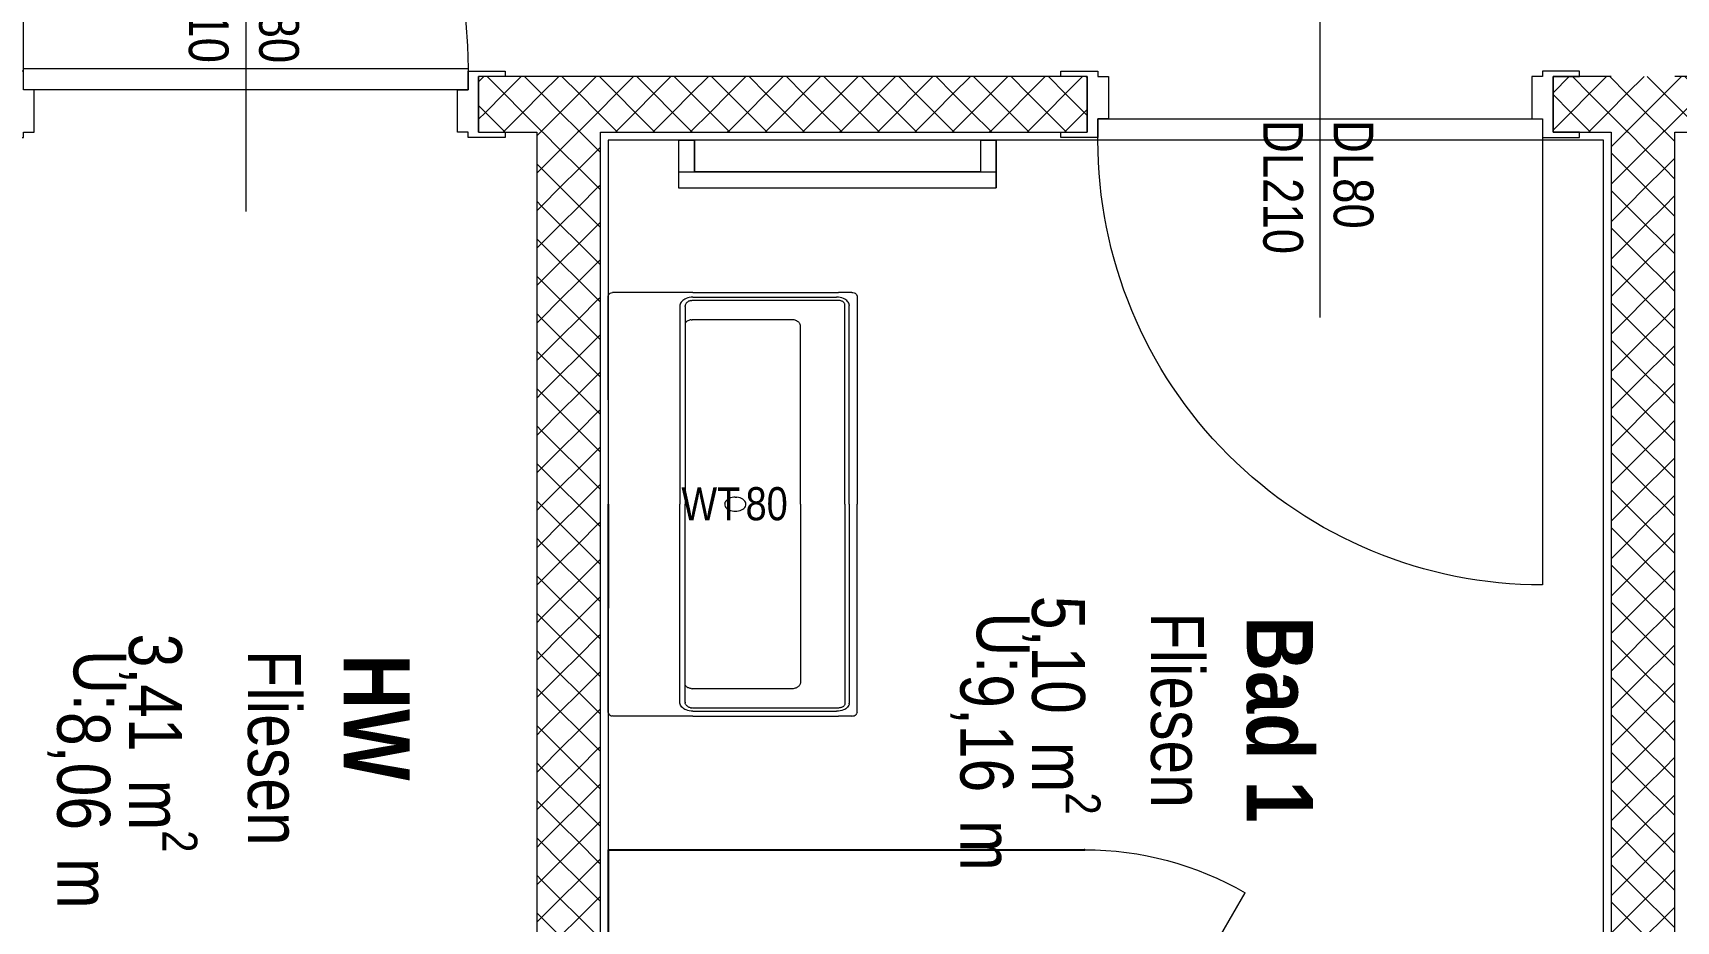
# Model space of a CAD drawing. Header units: metres. Extents: x -16782 to 57285, y -22997 to 18599.
# Drawn here: x 16186 to 19291, y 5473 to 7151 of the extents above; entities that cross this region are included whole.
import ezdxf
from ezdxf.enums import TextEntityAlignment as Align

# ---------------------------------------------------------------- set-up
doc = ezdxf.new("R2010")
doc.units = ezdxf.units.M
doc.header["$MEASUREMENT"] = 0
doc.linetypes.add('Strichlinie eng', pattern=[0.1, 0.075, -0.025])
doc.linetypes.add('Strichlinie mittel', pattern=[0.15, 0.1, -0.05])
for name, color, linetype in [('130 Wand Innen', 7, 'Continuous'), ('540 Sanitaer Fliesenlinie', 7, 'Continuous'), ('540 Sanitaer Text', 7, 'Continuous'), ('540 Sanitaereinrichtung', 7, 'Continuous'), ('810 Raumstempel', 7, 'Continuous'), ('Neubau_130 Wand Innen', 7, 'Continuous'), ('Neubau_130 Wand Innen nichttragend', 7, 'Continuous')]:
    doc.layers.add(name, color=color, linetype=linetype)
doc.styles.add('ERSTELLTER_STIL_1', font='ARIALN.TTF')
doc.styles.add('ERSTELLTER_STIL_3', font='ARIALNB.TTF')
pattern_1 = [(224.99996, (0, 0), (-0.03535531, 0.03535536), [0.05, 0]), (314.99996, (0, 0), (0.03535536, 0.03535531), [0.05, 0])]
pattern_2 = [(314.99996, (0, 0), (0.03535536, 0.03535531), [0.05, 0]), (44.99996, (0, 0), (-0.03535531, 0.03535536), [0.05, 0])]

# ---------------------------------------------------------------- blocks, each defined once
blk = doc.blocks.new('Heizkörper 3 27_4')
at = {"layer": '540 Sanitaereinrichtung', "color": 7, "linetype": 'Continuous', "lineweight": 13}
for p, q in [((0, 0.09), (0, 0)), ((0, 0.09), (0.03, 0.09)), ((0.03, 0.09), (0.03, 0.03)), ((0.57, 0.09), (0.57, 0.03)), ((0.57, 0.09), (0.6, 0.09)), ((0.6, 0.09), (0.6, 0)), ((0, 0.03), (0.6, 0.03)), ((0, 0), (0.6, 0))]:
    blk.add_line(p, q, dxfattribs=at)
at = {"layer": '540 Sanitaereinrichtung', "color": 7, "linetype": 'Continuous', "lineweight": 13, "flags": 128}
blk.add_lwpolyline([(0, 0.09), (0, 0), (0.6, 0), (0.6, 0.09), (0.57, 0.09), (0.57, 0.03), (0.03, 0.03), (0.03, 0.09)], close=True, dxfattribs=at)
blk = doc.blocks.new('Bad 1_022_46_1', base_point=(14.1271, 17.5625))
at = {"layer": '810 Raumstempel', "color": 7, "lineweight": 13, "char_height": 0.1, "attachment_point": 1, "rotation": 270, "style": 'ERSTELLTER_STIL_1'}
for s, insert in [('\\A1;{\\pql;\\pt0,0.05;\\fArial Narrow|b0|i0|c0|p0;\\W1.000000;5,10\\fArial Narrow|b0|i0|c0|p0;\\W1.000000;\\A1{\\H.66x;\\S^  ;}\\fArial Narrow|b0|i0|c0|p0;\\W1.000000; m\\fArial Narrow|b0|i0|c0|p0;\\W1.000000;\\A1{\\H.66x;\\S2^  ;}}', (14.2096, 17.8607)), ('\\A1;{\\pql;\\pt0,0.05;\\fArial Narrow|b0|i0|c0|p0;\\W1.000000;9,16\\fArial Narrow|b0|i0|c0|p0;\\W1.000000;\\A1{\\H.66x;\\S^  ;}\\fArial Narrow|b0|i0|c0|p0;\\W1.000000; m\\fArial Narrow|b0|i0|c0|p0;\\W1.000000;\\A1{\\H.66x;\\S^  ;}}', (14.0449, 17.7127))]:
    blk.add_mtext(s, dxfattribs=dict(at, insert=insert))
at = {"layer": '810 Raumstempel', "color": 7, "lineweight": 13}
for tag, height, style, p in [('perimeterCode', 0.1, 'ERSTELLTER_STIL_1', (14.0758, 17.8294)), ('DUMMY_892', 0.1, 'ERSTELLTER_STIL_1', (14.2405, 17.8607)), ('stFloorCovering', 0.1, 'ERSTELLTER_STIL_1', (14.4052, 17.8294)), ('DUMMY_891', 0.1, 'ERSTELLTER_STIL_1', (14.4052, 17.8607)), ('ROOM_NAME', 0.125, 'ERSTELLTER_STIL_3', (14.6111, 17.822)), ('DUMMY_890', 0.125, 'ERSTELLTER_STIL_3', (14.6111, 17.4666))]:
    blk.add_attdef(tag, text='', height=height, rotation=270, dxfattribs=dict(at, style=style)).set_placement(p, align=Align.TOP_LEFT)
blk = doc.blocks.new('HW_022_52_1', base_point=(12.7122, 17.4447))
at = {"layer": '810 Raumstempel', "color": 7, "lineweight": 13, "char_height": 0.1, "attachment_point": 1, "rotation": 270, "style": 'ERSTELLTER_STIL_1'}
for s, insert in [('\\A1;{\\pql;\\pt0,0.05;\\fArial Narrow|b0|i0|c0|p0;\\W1.000000;3,41\\fArial Narrow|b0|i0|c0|p0;\\W1.000000;\\A1{\\H.66x;\\S^  ;}\\fArial Narrow|b0|i0|c0|p0;\\W1.000000; m\\fArial Narrow|b0|i0|c0|p0;\\W1.000000;\\A1{\\H.66x;\\S2^  ;}}', (12.5033, 17.7893)), ('\\A1;{\\pql;\\pt0,0.05;\\fArial Narrow|b0|i0|c0|p0;\\W1.000000;8,06\\fArial Narrow|b0|i0|c0|p0;\\W1.000000;\\A1{\\H.66x;\\S^  ;}\\fArial Narrow|b0|i0|c0|p0;\\W1.000000; m\\fArial Narrow|b0|i0|c0|p0;\\W1.000000;\\A1{\\H.66x;\\S^  ;}}', (12.3386, 17.6413))]:
    blk.add_mtext(s, dxfattribs=dict(at, insert=insert))
at = {"layer": '810 Raumstempel', "color": 7, "lineweight": 13}
for tag, height, style, p in [('DUMMY_892', 0.1, 'ERSTELLTER_STIL_1', (12.5342, 17.7893)), ('DUMMY_891', 0.1, 'ERSTELLTER_STIL_1', (12.6989, 17.7893)), ('perimeterCode', 0.1, 'ERSTELLTER_STIL_1', (12.3695, 17.758)), ('stFloorCovering', 0.1, 'ERSTELLTER_STIL_1', (12.6989, 17.758)), ('ROOM_NAME', 0.125, 'ERSTELLTER_STIL_3', (12.9048, 17.7501)), ('DUMMY_890', 0.125, 'ERSTELLTER_STIL_3', (12.9048, 17.5482))]:
    blk.add_attdef(tag, text='', height=height, rotation=270, dxfattribs=dict(at, style=style)).set_placement(p, align=Align.TOP_LEFT)
blk = doc.blocks.new('Wand_116_1', base_point=(13.2648, 18.8411))
at = {"layer": 'Neubau_130 Wand Innen nichttragend', "linetype": 'Continuous', "lineweight": 13, "true_color": 0xa7a7a7}
h = blk.add_hatch(dxfattribs=at)
h.set_pattern_fill('GIPSKARTONWAND_0001', color=253, style=0, pattern_type=2)
h.set_pattern_definition([(315, (0, 0), (0.03535534, 0.03535534), [0.05, 0]), (45, (0, 0), (-0.03535534, 0.03535534), [0.05, 0])])
h.paths.add_polyline_path([(13.1448, 18.7361), (13.1448, 15.916), (13.2648, 15.851), (13.2648, 18.7361)])
at = {"layer": 'Neubau_130 Wand Innen nichttragend', "color": 7, "linetype": 'Continuous', "lineweight": 13, "flags": 128}
for points in [[(13.1448, 18.7361), (13.1448, 15.916)], [(13.2648, 16.0663), (13.2648, 18.7361)], [(13.2648, 15.851), (13.2648, 15.9863)]]:
    blk.add_lwpolyline(points, dxfattribs=at)
blk = doc.blocks.new('Etikett_7_1', base_point=(13.5148, 18.0336))
at = {"layer": '540 Sanitaer Text', "color": 7, "lineweight": 13, "insert": (13.5392, 18.0658), "char_height": 0.0625, "attachment_point": 1, "style": 'ERSTELLTER_STIL_1'}
blk.add_mtext('\\A1;{\\pql;\\pt0,1;\\fArial Narrow|b0|i0|c0|p0;\\W1.000000;80\\fArial Narrow|b0|i0|c0|p0;\\W1.000000;\\A1{\\H.66x;\\S^  ;}\\fArial Narrow|b0|i0|c0|p0;\\W1.000000;\\fArial Narrow|b0|i0|c0|p0;\\W1.000000;\\A1{\\H.66x;\\S^  ;}\\fArial Narrow|b0|i0|c0|p0;\\W1.000000;\\fArial Narrow|b0|i0|c0|p0;\\W1.000000;\\fArial Narrow|b0|i0|c0|p0;\\W1.000000;\\fArial Narrow|b0|i0|c0|p0;\\W1.000000;\\fArial Narrow|b0|i0|c0|p0;\\W1.000000;\\fArial Narrow|b0|i0|c0|p0;\\W1.000000;\\fArial Narrow|b0|i0|c0|p0;\\W1.000000;\\A1{\\H.66x;\\S^  ;}\\fArial Narrow|b0|i0|c0|p0;\\W1.000000;\\fArial Narrow|b0|i0|c0|p0;\\W1.000000;\\A1{\\H.66x;\\S^  ;}\\fArial Narrow|b0|i0|c0|p0;\\W1.000000;\\fArial Narrow|b0|i0|c0|p0;\\W1.000000;\\fArial Narrow|b0|i0|c0|p0;\\W1.000000;\\fArial Narrow|b0|i0|c0|p0;\\W1.000000;\\fArial Narrow|b0|i0|c0|p0;\\W1.000000;\\fArial Narrow|b0|i0|c0|p0;\\W1.000000;\\fArial Narrow|b0|i0|c0|p0;\\W1.000000;\\A1{\\H.66x;\\S^  ;}\\fArial Narrow|b0|i0|c0|p0;\\W1.000000;\\fArial Narrow|b0|i0|c0|p0;\\W1.000000;\\A1{\\H.66x;\\S^  ;}\\fArial Narrow|b0|i0|c0|p0;\\W1.000000;\\fArial Narrow|b0|i0|c0|p0;\\W1.000000;\\fArial Narrow|b0|i0|c0|p0;\\W1.000000;\\fArial Narrow|b0|i0|c0|p0;\\W1.000000;\\fArial Narrow|b0|i0|c0|p0;\\W1.000000;\\fArial Narrow|b0|i0|c0|p0;\\W1.000000;\\fArial Narrow|b0|i0|c0|p0;\\W1.000000;\\A1{\\H.66x;\\S^  ;}\\fArial Narrow|b0|i0|c0|p0;\\W1.000000;\\fArial Narrow|b0|i0|c0|p0;\\W1.000000;\\A1{\\H.66x;\\S^  ;}\\fArial Narrow|b0|i0|c0|p0;\\W1.000000;\\fArial Narrow|b0|i0|c0|p0;\\W1.000000;\\fArial Narrow|b0|i0|c0|p0;\\W1.000000;\\fArial Narrow|b0|i0|c0|p0;\\W1.000000;\\fArial Narrow|b0|i0|c0|p0;\\W1.000000;\\fArial Narrow|b0|i0|c0|p0;\\W1.000000;\\fArial Narrow|b0|i0|c0|p0;\\W1.000000;\\A1{\\H.66x;\\S^  ;}\\fArial Narrow|b0|i0|c0|p0;\\W1.000000;\\fArial Narrow|b0|i0|c0|p0;\\W1.000000;\\A1{\\H.66x;\\S^  ;}\\fArial Narrow|b0|i0|c0|p0;\\W1.000000;\\fArial Narrow|b0|i0|c0|p0;\\W1.000000;\\fArial Narrow|b0|i0|c0|p0;\\W1.000000;\\fArial Narrow|b0|i0|c0|p0;\\W1.000000;\\fArial Narrow|b0|i0|c0|p0;\\W1.000000;\\fArial Narrow|b0|i0|c0|p0;\\W1.000000;\\fArial Narrow|b0|i0|c0|p0;\\W1.000000;\\A1{\\H.66x;\\S^  ;}\\fArial Narrow|b0|i0|c0|p0;\\W1.000000;}', dxfattribs=at)
at = {"layer": '540 Sanitaer Text', "color": 7, "lineweight": 13, "style": 'ERSTELLTER_STIL_1'}
blk.add_attdef('sDescriptionDimension', text='', height=0.0625, dxfattribs=at).set_placement((13.4179, 18.0655), align=Align.TOP_LEFT)
blk = doc.blocks.new('Zargentür 1-Fl 27_39')
at = {"layer": 'Neubau_130 Wand Innen', "color": 7, "linetype": 'Continuous', "lineweight": 13}
for p, q in [((0.42, 0.015), (0.42, 0.855)), ((-0.42, 0.01), (-0.49, 0.01)), ((-0.49, 0.01), (-0.49, 0)), ((-0.49, 0), (-0.44, 0)), ((-0.44, 0), (-0.44, -0.105)), ((-0.44, -0.105), (-0.44, 0)), ((-0.44, -0.105), (-0.44, 0)), ((-0.42, 0.015), (-0.42, -0.025)), ((0.42, 0.015), (-0.42, 0.015)), ((-0.42, -0.025), (-0.42, 0.01)), ((0.42, -0.025), (0.42, 0.015)), ((0.42, -0.025), (0.42, 0.01)), ((0.42, 0.01), (0.49, 0.01)), ((0.49, 0), (0.44, 0)), ((0.44, 0), (0.44, -0.105)), ((0.44, -0.105), (0.44, 0)), ((0.44, -0.105), (0.44, 0)), ((0.49, 0.01), (0.49, 0)), ((-0.4, -0.025), (-0.42, -0.025)), ((-0.42, -0.025), (0.42, -0.025)), ((-0.4, -0.105), (-0.4, -0.025)), ((0.4, -0.105), (0.4, -0.025)), ((0.4, -0.025), (0.42, -0.025)), ((-0.44, -0.105), (-0.49, -0.105)), ((-0.49, -0.105), (-0.49, -0.115)), ((-0.49, -0.115), (-0.42, -0.115)), ((-0.42, -0.115), (-0.42, -0.105)), ((-0.42, -0.105), (-0.4, -0.105)), ((0.42, -0.105), (0.4, -0.105)), ((0.42, -0.115), (0.42, -0.105)), ((0.49, -0.115), (0.42, -0.115)), ((0.44, -0.105), (0.49, -0.105)), ((0.49, -0.105), (0.49, -0.115))]:
    blk.add_line(p, q, dxfattribs=at)
blk.add_arc((0.42, 0.015), 0.84, 90, 180, dxfattribs=at)
blk = doc.blocks.new('T Marker 21_18')
at = {"layer": 'Neubau_130 Wand Innen', "color": 7, "linetype": 'Continuous', "lineweight": 13}
blk.add_line((0, 0.35), (0, -0.255), dxfattribs=at)
at = {"layer": 'Neubau_130 Wand Innen', "color": 7, "lineweight": 13, "style": 'ERSTELLTER_STIL_1'}
for tag, p in [('gs_width_select_pref_50_0', (-0.0029, 0.023)), ('gs_width_select_pref_50_1', (0.13, 0.023))]:
    blk.add_attdef(tag, text='', height=0.075, rotation=90, dxfattribs=at).set_placement(p, align=Align.BOTTOM_LEFT)
blk = doc.blocks.new('Zargentür 1-Fl 27_40')
at = {"layer": 'Neubau_130 Wand Innen', "color": 7, "linetype": 'Continuous', "lineweight": 13}
for p, q in [((0.42, 0.015), (0.42, 0.855)), ((-0.42, 0.01), (-0.49, 0.01)), ((-0.49, 0.01), (-0.49, 0)), ((-0.49, 0), (-0.44, 0)), ((-0.44, 0), (-0.44, -0.105)), ((-0.44, -0.105), (-0.44, 0)), ((-0.44, -0.105), (-0.44, 0)), ((-0.42, 0.015), (-0.42, -0.025)), ((0.42, 0.015), (-0.42, 0.015)), ((-0.42, -0.025), (-0.42, 0.01)), ((0.42, -0.025), (0.42, 0.015)), ((0.42, -0.025), (0.42, 0.01)), ((0.42, 0.01), (0.49, 0.01)), ((0.49, 0), (0.44, 0)), ((0.44, 0), (0.44, -0.105)), ((0.44, -0.105), (0.44, 0)), ((0.44, -0.105), (0.44, 0)), ((0.49, 0.01), (0.49, 0)), ((-0.4, -0.025), (-0.42, -0.025)), ((-0.42, -0.025), (0.42, -0.025)), ((-0.4, -0.105), (-0.4, -0.025)), ((0.4, -0.105), (0.4, -0.025)), ((0.4, -0.025), (0.42, -0.025)), ((-0.44, -0.105), (-0.49, -0.105)), ((-0.49, -0.105), (-0.49, -0.115)), ((-0.49, -0.115), (-0.42, -0.115)), ((-0.42, -0.115), (-0.42, -0.105)), ((-0.42, -0.105), (-0.4, -0.105)), ((0.42, -0.105), (0.4, -0.105)), ((0.42, -0.115), (0.42, -0.105)), ((0.49, -0.115), (0.42, -0.115)), ((0.44, -0.105), (0.49, -0.105)), ((0.49, -0.105), (0.49, -0.115))]:
    blk.add_line(p, q, dxfattribs=at)
blk.add_arc((0.42, 0.015), 0.84, 90, 180, dxfattribs=at)
blk = doc.blocks.new('T Marker 21_12')
at = {"layer": 'Neubau_130 Wand Innen', "color": 7, "linetype": 'Continuous', "lineweight": 13}
blk.add_line((0, -0.455), (0, 0.15), dxfattribs=at)
at = {"layer": 'Neubau_130 Wand Innen', "color": 7, "lineweight": 13, "style": 'ERSTELLTER_STIL_1'}
for tag, p in [('gs_width_select_pref_50_0', (-0.0029, -0.2896)), ('gs_width_select_pref_50_1', (0.13, -0.3378))]:
    blk.add_attdef(tag, text='', height=0.075, rotation=90, dxfattribs=at).set_placement(p, align=Align.BOTTOM_LEFT)
blk = doc.blocks.new('Wand_239_1', base_point=(17.525, 18.8411))
at = {"layer": '130 Wand Innen', "linetype": 'Continuous', "lineweight": 13, "true_color": 0xa7a7a7}
h = blk.add_hatch(dxfattribs=at)
h.set_pattern_fill('GIPSKARTONWAND_0001', color=253, style=0, pattern_type=2)
h.set_pattern_definition(pattern_1)
h.paths.add_polyline_path([(13.0348, 18.7361), (14.1848, 18.7361), (14.1848, 18.8411), (13.0348, 18.8411)])
h = blk.add_hatch(dxfattribs=at)
h.set_pattern_fill('GIPSKARTONWAND_0001', color=253, style=0, pattern_type=2)
h.set_pattern_definition(pattern_1)
h.paths.add_polyline_path([(15.0648, 18.8411), (15.0648, 18.7361), (15.605, 18.7361), (15.605, 18.8411)])
at = {"layer": '130 Wand Innen', "color": 7, "linetype": 'Continuous', "lineweight": 13}
for p, q in [((13.0348, 18.7361), (13.0348, 18.8411)), ((14.1848, 18.8411), (14.1848, 18.7361)), ((15.0648, 18.8411), (15.0648, 18.7361))]:
    blk.add_line(p, q, dxfattribs=at)
at = {"layer": '130 Wand Innen', "color": 7, "linetype": 'Continuous', "lineweight": 13, "flags": 128}
for points in [[(14.1848, 18.8411), (13.0348, 18.8411)], [(15.1748, 18.8411), (15.0648, 18.8411)], [(15.605, 18.8411), (15.2948, 18.8411)], [(13.0348, 18.7361), (13.1448, 18.7361)], [(13.2648, 18.7361), (14.1848, 18.7361)], [(15.0648, 18.7361), (15.1748, 18.7361)], [(15.2948, 18.7361), (15.605, 18.7361)]]:
    blk.add_lwpolyline(points, dxfattribs=at)
at = {"layer": 'Neubau_130 Wand Innen', "color": 7, "linetype": 'Continuous', "lineweight": 13, "xscale": -0.9999999999999998}
for name, p, rotation in [('Zargentür 1-Fl 27_40', (12.5948, 18.8411), 359.9999600865168), ('Zargentür 1-Fl 27_39', (14.6248, 18.7361), 179.9999600865168)]:
    blk.add_blockref(name, p, dxfattribs=dict(at, rotation=rotation))
at = {"layer": 'Neubau_130 Wand Innen', "color": 7, "lineweight": 13}
ref = blk.add_blockref('T Marker 21_12', (12.5948, 18.7361), dxfattribs=dict(at, rotation=179.9999600865168))
ref.add_attrib('gs_width_select_pref_50', 'DL80', dxfattribs={"color": 7, "lineweight": 13, "height": 0.075, "rotation": 270, "style": 'ERSTELLTER_STIL_1'}).set_placement((12.5977, 19.0716), align=Align.BOTTOM_LEFT)
ref.add_attrib('gs_width_select_pref_50_1', 'DL210', dxfattribs={"color": 7, "lineweight": 13, "height": 0.075, "rotation": 270, "style": 'ERSTELLTER_STIL_1'}).set_placement((12.4648, 19.1199), align=Align.BOTTOM_LEFT)
ref = blk.add_blockref('T Marker 21_18', (14.6248, 18.7361), dxfattribs=dict(at, rotation=179.9999600865168))
ref.add_attrib('gs_width_select_pref_50', 'DL80', dxfattribs={"color": 7, "lineweight": 13, "height": 0.075, "rotation": 270, "style": 'ERSTELLTER_STIL_1'}).set_placement((14.6278, 18.7591), align=Align.BOTTOM_LEFT)
ref.add_attrib('gs_width_select_pref_50_1', 'DL210', dxfattribs={"color": 7, "lineweight": 13, "height": 0.075, "rotation": 270, "style": 'ERSTELLTER_STIL_1'}).set_placement((14.4948, 18.7591), align=Align.BOTTOM_LEFT)
blk = doc.blocks.new('Wand_240_1', base_point=(15.1748, 15.9863))
at = {"layer": 'Neubau_130 Wand Innen nichttragend', "linetype": 'Continuous', "lineweight": 13, "true_color": 0xa7a7a7}
h = blk.add_hatch(dxfattribs=at)
h.set_pattern_fill('GIPSKARTONWAND_0001', color=253, style=0, pattern_type=2)
h.set_pattern_definition(pattern_2)
h.paths.add_polyline_path([(15.2948, 16.0663), (15.2948, 18.7361), (15.1748, 18.7361), (15.1748, 16.0663)])
h = blk.add_hatch(dxfattribs=at)
h.set_pattern_fill('GIPSKARTONWAND_0001', color=253, style=0, pattern_type=2)
h.set_pattern_definition(pattern_2)
h.paths.add_polyline_path([(15.1748, 16.0663), (15.1748, 15.9863), (15.2948, 15.9863)])
h = blk.add_hatch(dxfattribs=at)
h.set_pattern_fill('GIPSKARTONWAND_0001', color=253, style=0, pattern_type=2)
h.set_pattern_definition(pattern_2)
h.paths.add_polyline_path([(15.2948, 16.0663), (15.1748, 16.0663), (15.2948, 15.9863)])
at = {"layer": 'Neubau_130 Wand Innen', "color": 7, "linetype": 'Continuous', "lineweight": 13, "flags": 128}
blk.add_lwpolyline([(15.2948, 15.9863), (15.1748, 15.9863)], dxfattribs=at)
at = {"layer": 'Neubau_130 Wand Innen nichttragend', "color": 7, "linetype": 'Continuous', "lineweight": 13, "flags": 128}
for points in [[(15.1748, 18.7361), (15.1748, 16.0663)], [(15.2948, 16.0513), (15.2948, 18.7361)]]:
    blk.add_lwpolyline(points, dxfattribs=at)
blk = doc.blocks.new('Villeroy_Boch-Memento_Washbasin-3D_5')
at = {"layer": '540 Sanitaereinrichtung', "color": 7, "linetype": 'Continuous', "lineweight": 13}
for p, q in [((-0.0004, 1.1889), (-0.0002, 1.1912)), ((-0.0004, 1.1889), (-0.0004, 0.5989)), ((-0.0003, 0.5989), (-0.0004, 1.1889)), ((-0.0002, 1.1912), (0.0006, 1.1933)), ((0.0006, 1.1933), (0.0018, 1.1952)), ((0.0018, 1.1952), (0.0033, 1.1968)), ((0.0033, 1.1968), (0.0052, 1.1979)), ((0.0052, 1.1979), (0.0074, 1.1987)), ((0.0096, 1.1989), (0.0074, 1.1987)), ((0.1596, 1.1989), (0.0096, 1.1989)), ((0.1445, 1.1801), (0.1423, 1.1781)), ((0.147, 1.1818), (0.1445, 1.1801)), ((0.1497, 1.1832), (0.147, 1.1818)), ((0.1525, 1.1843), (0.1497, 1.1832)), ((0.156, 1.1851), (0.1525, 1.1843)), ((0.1595, 1.1853), (0.156, 1.1851)), ((0.1596, 1.1853), (0.1595, 1.1853)), ((0.1596, 1.1989), (0.4346, 1.1989)), ((0.1596, 1.1853), (0.4306, 1.1853)), ((0.4326, 1.1853), (0.4306, 1.1853)), ((0.4346, 1.185), (0.4326, 1.1853)), ((0.4596, 1.1989), (0.4346, 1.1989)), ((0.4379, 1.1843), (0.4346, 1.185)), ((0.4411, 1.1831), (0.4379, 1.1843)), ((0.4438, 1.1817), (0.4411, 1.1831)), ((0.4462, 1.1801), (0.4438, 1.1817)), ((0.4484, 1.1781), (0.4462, 1.1801)), ((0.4596, 1.1989), (0.4618, 1.1987)), ((0.4618, 1.1987), (0.4639, 1.1979)), ((0.4639, 1.1979), (0.4658, 1.1968)), ((0.4658, 1.1968), (0.4674, 1.1952)), ((0.4674, 1.1952), (0.4686, 1.1933)), ((0.4686, 1.1933), (0.4693, 1.1912)), ((0.4696, 1.1889), (0.4693, 1.1912)), ((0.4696, 1.1889), (0.4696, 1.1639)), ((0.1347, 1.1623), (0.1346, 1.1593)), ((0.1346, 1.1593), (0.1346, 0.5989)), ((0.1352, 1.1653), (0.1347, 1.1623)), ((0.1361, 1.1682), (0.1352, 1.1653)), ((0.1372, 1.1709), (0.1361, 1.1682)), ((0.1386, 1.1735), (0.1372, 1.1709)), ((0.1403, 1.1759), (0.1386, 1.1735)), ((0.1423, 1.1781), (0.1403, 1.1759)), ((0.1446, 1.1593), (0.1447, 1.1612)), ((0.1446, 1.1593), (0.1446, 0.5989)), ((0.145, 1.1631), (0.1447, 1.1612)), ((0.1454, 1.1649), (0.145, 1.1631)), ((0.1461, 1.1667), (0.1454, 1.1649)), ((0.1469, 1.1684), (0.1461, 1.1667)), ((0.1478, 1.1699), (0.1469, 1.1684)), ((0.149, 1.1714), (0.1478, 1.1699)), ((0.1503, 1.1727), (0.149, 1.1714)), ((0.1514, 1.1736), (0.1503, 1.1727)), ((0.1526, 1.1743), (0.1514, 1.1736)), ((0.1539, 1.175), (0.1526, 1.1743)), ((0.1552, 1.1755), (0.1539, 1.175)), ((0.1552, 1.1755), (0.1573, 1.1761)), ((0.1596, 1.1763), (0.1573, 1.1761)), ((0.4306, 1.1763), (0.1596, 1.1763)), ((0.4333, 1.1764), (0.4306, 1.1763)), ((0.4343, 1.1764), (0.4333, 1.1764)), ((0.4361, 1.1761), (0.4343, 1.1764)), ((0.4378, 1.1757), (0.4361, 1.1761)), ((0.4392, 1.1751), (0.4378, 1.1757)), ((0.4405, 1.1744), (0.4392, 1.1751)), ((0.4417, 1.1736), (0.4405, 1.1744)), ((0.4428, 1.1727), (0.4417, 1.1736)), ((0.4438, 1.1716), (0.4428, 1.1727)), ((0.4446, 1.1705), (0.4438, 1.1716)), ((0.4454, 1.1692), (0.4446, 1.1705)), ((0.4459, 1.1679), (0.4454, 1.1692)), ((0.4463, 1.1665), (0.4459, 1.1679)), ((0.4466, 1.165), (0.4463, 1.1665)), ((0.4467, 1.1633), (0.4466, 1.165)), ((0.4466, 1.1619), (0.4467, 1.1633)), ((0.4466, 0.5989), (0.4466, 1.1619)), ((0.4502, 1.1759), (0.4484, 1.1781)), ((0.4518, 1.1734), (0.4502, 1.1759)), ((0.4531, 1.1708), (0.4518, 1.1734)), ((0.4539, 1.1686), (0.4531, 1.1708)), ((0.4544, 1.1663), (0.4539, 1.1686)), ((0.4547, 1.1639), (0.4544, 1.1663)), ((0.4547, 1.1639), (0.4548, 1.1619)), ((0.4548, 0.5989), (0.4548, 1.1619)), ((0.4696, 1.1639), (0.4696, 0.5989)), ((0.1501, 1.1186), (0.1488, 1.1175)), ((0.1515, 1.1195), (0.1501, 1.1186)), ((0.1529, 1.1202), (0.1515, 1.1195)), ((0.1544, 1.1208), (0.1529, 1.1202)), ((0.156, 1.1212), (0.1544, 1.1208)), ((0.156, 1.1212), (0.1578, 1.1215)), ((0.1596, 1.1216), (0.1578, 1.1215)), ((0.3486, 1.1216), (0.1596, 1.1216)), ((0.3505, 1.1211), (0.3486, 1.1216)), ((0.3524, 1.1203), (0.3505, 1.1211)), ((0.3537, 1.1196), (0.3524, 1.1203)), ((0.3549, 1.1188), (0.3537, 1.1196)), ((0.3561, 1.1179), (0.3549, 1.1188)), ((0.3572, 1.1168), (0.3561, 1.1179)), ((0.1447, 1.1098), (0.1446, 1.1086)), ((0.1449, 1.1111), (0.1447, 1.1098)), ((0.1452, 1.1123), (0.1449, 1.1111)), ((0.1458, 1.1135), (0.1452, 1.1123)), ((0.1466, 1.115), (0.1458, 1.1135)), ((0.1476, 1.1163), (0.1466, 1.115)), ((0.1488, 1.1175), (0.1476, 1.1163)), ((0.3583, 1.1156), (0.3572, 1.1168)), ((0.3593, 1.1143), (0.3583, 1.1156)), ((0.3602, 1.1129), (0.3593, 1.1143)), ((0.3609, 1.1115), (0.3602, 1.1129)), ((0.3615, 1.1102), (0.3609, 1.1115)), ((0.362, 1.1088), (0.3615, 1.1102)), ((0.3623, 1.1074), (0.362, 1.1088)), ((0.3625, 1.1061), (0.3623, 1.1074)), ((0.3626, 1.1059), (0.3625, 1.1061)), ((0.3626, 0.5989), (0.3626, 1.1059)), ((-0.0004, 0.0089), (-0.0004, 0.5989)), ((-0.0003, 0.5989), (-0.0004, 0.0089)), ((0.1346, 0.0385), (0.1346, 0.5989)), ((0.1446, 0.0385), (0.1446, 0.5989)), ((0.2198, 0.6021), (0.2196, 0.5989)), ((0.2196, 0.5989), (0.2198, 0.5958)), ((0.2198, 0.6021), (0.2206, 0.6051)), ((0.2198, 0.5958), (0.2206, 0.5928)), ((0.2218, 0.608), (0.2206, 0.6051)), ((0.2206, 0.5928), (0.2218, 0.5899)), ((0.2234, 0.6107), (0.2218, 0.608)), ((0.2254, 0.6131), (0.2234, 0.6107)), ((0.2278, 0.6151), (0.2254, 0.6131)), ((0.2305, 0.6168), (0.2278, 0.6151)), ((0.2334, 0.618), (0.2305, 0.6168)), ((0.2365, 0.6187), (0.2334, 0.618)), ((0.2396, 0.6189), (0.2365, 0.6187)), ((0.2396, 0.6189), (0.2427, 0.6187)), ((0.2458, 0.618), (0.2427, 0.6187)), ((0.2487, 0.6168), (0.2458, 0.618)), ((0.2513, 0.6151), (0.2487, 0.6168)), ((0.2537, 0.6131), (0.2513, 0.6151)), ((0.2558, 0.6107), (0.2537, 0.6131)), ((0.2574, 0.608), (0.2558, 0.6107)), ((0.2586, 0.6051), (0.2574, 0.608)), ((0.2574, 0.5899), (0.2586, 0.5928)), ((0.2593, 0.6021), (0.2586, 0.6051)), ((0.2586, 0.5928), (0.2593, 0.5958)), ((0.2596, 0.5989), (0.2593, 0.6021)), ((0.2593, 0.5958), (0.2596, 0.5989)), ((0.3626, 0.5989), (0.3626, 0.0919)), ((0.4466, 0.5989), (0.4466, 0.0359)), ((0.4548, 0.5989), (0.4548, 0.0359)), ((0.4696, 0.0339), (0.4696, 0.5989)), ((0.2218, 0.5899), (0.2234, 0.5872)), ((0.2234, 0.5872), (0.2254, 0.5848)), ((0.2254, 0.5848), (0.2278, 0.5828)), ((0.2278, 0.5828), (0.2305, 0.5811)), ((0.2305, 0.5811), (0.2334, 0.5799)), ((0.2334, 0.5799), (0.2365, 0.5792)), ((0.2365, 0.5792), (0.2396, 0.5789)), ((0.2396, 0.5789), (0.2427, 0.5792)), ((0.2427, 0.5792), (0.2458, 0.5799)), ((0.2458, 0.5799), (0.2487, 0.5811)), ((0.2487, 0.5811), (0.2513, 0.5828)), ((0.2513, 0.5828), (0.2537, 0.5848)), ((0.2537, 0.5848), (0.2558, 0.5872)), ((0.2558, 0.5872), (0.2574, 0.5899)), ((0.1447, 0.088), (0.1446, 0.0893)), ((0.1449, 0.0868), (0.1447, 0.088)), ((0.1452, 0.0855), (0.1449, 0.0868)), ((0.1458, 0.0843), (0.1452, 0.0855)), ((0.1466, 0.0829), (0.1458, 0.0843)), ((0.1476, 0.0816), (0.1466, 0.0829)), ((0.1488, 0.0803), (0.1476, 0.0816)), ((0.1501, 0.0792), (0.1488, 0.0803)), ((0.1515, 0.0784), (0.1501, 0.0792)), ((0.1529, 0.0776), (0.1515, 0.0784)), ((0.1544, 0.0771), (0.1529, 0.0776)), ((0.156, 0.0766), (0.1544, 0.0771)), ((0.156, 0.0766), (0.1578, 0.0764)), ((0.1596, 0.0763), (0.1578, 0.0764)), ((0.3486, 0.0763), (0.1596, 0.0763)), ((0.3505, 0.0768), (0.3486, 0.0763)), ((0.3524, 0.0776), (0.3505, 0.0768)), ((0.3537, 0.0783), (0.3524, 0.0776)), ((0.3549, 0.0791), (0.3537, 0.0783)), ((0.3561, 0.08), (0.3549, 0.0791)), ((0.3572, 0.081), (0.3561, 0.08)), ((0.3583, 0.0822), (0.3572, 0.081)), ((0.3593, 0.0835), (0.3583, 0.0822)), ((0.3602, 0.0849), (0.3593, 0.0835)), ((0.3609, 0.0864), (0.3602, 0.0849)), ((0.3615, 0.0877), (0.3609, 0.0864)), ((0.362, 0.0891), (0.3615, 0.0877)), ((0.3623, 0.0904), (0.362, 0.0891)), ((0.3625, 0.0918), (0.3623, 0.0904)), ((0.3626, 0.0919), (0.3625, 0.0918)), ((0.1347, 0.0355), (0.1346, 0.0385)), ((0.1352, 0.0326), (0.1347, 0.0355)), ((0.1361, 0.0297), (0.1352, 0.0326)), ((0.1446, 0.0385), (0.1447, 0.0367)), ((0.145, 0.0348), (0.1447, 0.0367)), ((0.1454, 0.0329), (0.145, 0.0348)), ((0.1461, 0.0312), (0.1454, 0.0329)), ((0.1469, 0.0295), (0.1461, 0.0312)), ((0.4463, 0.0314), (0.4459, 0.03)), ((0.4466, 0.0329), (0.4463, 0.0314)), ((0.4466, 0.0359), (0.4467, 0.0346)), ((0.4467, 0.0346), (0.4466, 0.0329)), ((0.4544, 0.0316), (0.4539, 0.0293)), ((0.4547, 0.0339), (0.4544, 0.0316)), ((0.4547, 0.0339), (0.4548, 0.0359)), ((0.4696, 0.0089), (0.4696, 0.0339)), ((-0.0004, 0.0089), (-0.0002, 0.0067)), ((-0.0002, 0.0067), (0.0006, 0.0046)), ((0.0006, 0.0046), (0.0018, 0.0027)), ((0.0018, 0.0027), (0.0033, 0.0011)), ((0.0033, 0.0011), (0.0052, -0.0001)), ((0.1372, 0.0269), (0.1361, 0.0297)), ((0.1386, 0.0243), (0.1372, 0.0269)), ((0.1403, 0.0219), (0.1386, 0.0243)), ((0.1423, 0.0198), (0.1403, 0.0219)), ((0.1445, 0.0178), (0.1423, 0.0198)), ((0.147, 0.0161), (0.1445, 0.0178)), ((0.1478, 0.0279), (0.1469, 0.0295)), ((0.1497, 0.0147), (0.147, 0.0161)), ((0.149, 0.0265), (0.1478, 0.0279)), ((0.1503, 0.0252), (0.149, 0.0265)), ((0.1525, 0.0136), (0.1497, 0.0147)), ((0.1514, 0.0243), (0.1503, 0.0252)), ((0.1526, 0.0235), (0.1514, 0.0243)), ((0.156, 0.0128), (0.1525, 0.0136)), ((0.1539, 0.0229), (0.1526, 0.0235)), ((0.1552, 0.0223), (0.1539, 0.0229)), ((0.1552, 0.0223), (0.1573, 0.0218)), ((0.1595, 0.0125), (0.156, 0.0128)), ((0.1596, 0.0216), (0.1573, 0.0218)), ((0.1596, 0.0125), (0.1595, 0.0125)), ((0.4306, 0.0216), (0.1596, 0.0216)), ((0.1596, 0.0125), (0.4306, 0.0125)), ((0.4333, 0.0215), (0.4306, 0.0216)), ((0.4326, 0.0126), (0.4306, 0.0125)), ((0.4346, 0.0128), (0.4326, 0.0126)), ((0.4343, 0.0215), (0.4333, 0.0215)), ((0.4361, 0.0218), (0.4343, 0.0215)), ((0.4379, 0.0136), (0.4346, 0.0128)), ((0.4378, 0.0222), (0.4361, 0.0218)), ((0.4392, 0.0227), (0.4378, 0.0222)), ((0.4411, 0.0147), (0.4379, 0.0136)), ((0.4405, 0.0234), (0.4392, 0.0227)), ((0.4417, 0.0242), (0.4405, 0.0234)), ((0.4438, 0.0161), (0.4411, 0.0147)), ((0.4428, 0.0252), (0.4417, 0.0242)), ((0.4438, 0.0262), (0.4428, 0.0252)), ((0.4446, 0.0274), (0.4438, 0.0262)), ((0.4462, 0.0178), (0.4438, 0.0161)), ((0.4454, 0.0286), (0.4446, 0.0274)), ((0.4459, 0.03), (0.4454, 0.0286)), ((0.4484, 0.0198), (0.4462, 0.0178)), ((0.4502, 0.022), (0.4484, 0.0198)), ((0.4518, 0.0244), (0.4502, 0.022)), ((0.4531, 0.0271), (0.4518, 0.0244)), ((0.4539, 0.0293), (0.4531, 0.0271)), ((0.4639, -0.0001), (0.4658, 0.0011)), ((0.4658, 0.0011), (0.4674, 0.0027)), ((0.4674, 0.0027), (0.4686, 0.0046)), ((0.4686, 0.0046), (0.4693, 0.0067)), ((0.4696, 0.0089), (0.4693, 0.0067)), ((0.0052, -0.0001), (0.0074, -0.0008)), ((0.0096, -0.0011), (0.0074, -0.0008)), ((0.1596, -0.0011), (0.0096, -0.0011)), ((0.1596, -0.0011), (0.4346, -0.0011)), ((0.4596, -0.0011), (0.4346, -0.0011)), ((0.4596, -0.0011), (0.4618, -0.0008)), ((0.4618, -0.0008), (0.4639, -0.0001))]:
    blk.add_line(p, q, dxfattribs=at)
blk = doc.blocks.new('Dusche variabel Glorit 2021_8')
at = {"layer": '540 Sanitaereinrichtung', "color": 7, "linetype": 'Continuous', "lineweight": 25}
for p, q in [((0, 0), (0.9, 0)), ((0, -1.3), (0, 0)), ((0.9, -0.694), (0.9, 0)), ((0, -1.3), (0.9, -1.3))]:
    blk.add_line(p, q, dxfattribs=at)
at = {"layer": '540 Sanitaereinrichtung', "color": 7, "linetype": 'Continuous', "lineweight": 13}
for p, q in [((0.1, -0.04), (0.8, -0.04)), ((0.1, -0.1), (0.1, -0.04)), ((0.8, -0.04), (0.8, -0.1)), ((0.8, -0.1), (0.1, -0.1)), ((0.9, -0.694), (1.203, -1.2188))]:
    blk.add_line(p, q, dxfattribs=at)
at = {"layer": '540 Sanitaereinrichtung', "color": 7, "linetype": 'Strichlinie eng', "lineweight": 13}
for p, q in [((0.255, -0.14), (0.645, -0.14)), ((0.255, -0.33), (0.255, -0.14)), ((0.645, -0.14), (0.645, -0.33)), ((0.645, -0.33), (0.255, -0.33))]:
    blk.add_line(p, q, dxfattribs=at)
at = {"layer": '540 Sanitaereinrichtung', "color": 7, "linetype": 'Continuous', "lineweight": 13}
blk.add_arc((0.9, -0.694), 0.606, 270, 300, dxfattribs=at)
at = {"layer": '540 Sanitaereinrichtung', "color": 7, "linetype": 'Continuous', "lineweight": 25}
blk.add_point((0.9, -1.3), dxfattribs=at)

msp = doc.modelspace()

# ---------------------------------------------------------------- linework, layer by layer
at = {"layer": '540 Sanitaer Fliesenlinie', "color": 182, "linetype": 'Continuous', "lineweight": 5, "true_color": 0x4b06db}
msp.add_lwpolyline([(19153.408, 4308.194), (19153.408, 6948.01), (17273.371, 6948.01), (17273.371, 4308.19), (18173.368, 4308.194)], close=True, dxfattribs=at)

# ---------------------------------------------------------------- block references
at = {"layer": '130 Wand Innen', "color": 7, "lineweight": 30, "xscale": 1000, "yscale": 1000, "zscale": 1000}
msp.add_blockref('Wand_239_1', (21518.612, 7068.009), dxfattribs=at)
at = {"layer": '540 Sanitaer Text', "color": 7, "linetype": 'Continuous', "lineweight": 13, "xscale": 1000, "yscale": 1000, "zscale": 1000}
msp.add_blockref('Etikett_7_1', (17508.371, 6260.516), dxfattribs=at).add_auto_attribs({'sDescriptionDimension': 'WT'})
at = {"layer": '540 Sanitaereinrichtung', "color": 7, "linetype": 'Continuous', "lineweight": 13, "xscale": 1000, "zscale": 1000}
for name, p, yscale in [('Heizkörper 3 27_4', (17406.315, 6858.01), 1000), ('Villeroy_Boch-Memento_Washbasin-3D_5', (17273.789, 5861.227), 666.6666770833484)]:
    msp.add_blockref(name, p, dxfattribs=dict(at, yscale=yscale))
at = {"layer": '540 Sanitaereinrichtung', "color": 7, "linetype": 'Strichlinie mittel', "lineweight": 13, "xscale": -1000, "yscale": 1000, "zscale": 1000, "rotation": 179.9999655366894}
msp.add_blockref('Dusche variabel Glorit 2021_8', (17273.371, 4308.19), dxfattribs=at)
at = {"layer": '810 Raumstempel', "color": 7, "linetype": 'Continuous', "lineweight": 13, "xscale": 1000, "yscale": 1000, "zscale": 1000}
for name, p, values in [('Bad 1_022_46_1', (18120.716, 5789.37), {'ROOM_NAME': 'Bad 1', 'stFloorCovering': 'Fliesen', 'perimeterCode': 'U: '}), ('HW_022_52_1', (16705.799, 5671.624), {'ROOM_NAME': 'HW', 'stFloorCovering': 'Fliesen', 'perimeterCode': 'U: '})]:
    msp.add_blockref(name, p, dxfattribs=at).add_auto_attribs(values)
at = {"layer": 'Neubau_130 Wand Innen nichttragend', "color": 7, "lineweight": 30, "xscale": 1000, "yscale": 1000, "zscale": 1000}
for name, p in [('Wand_116_1', (17258.371, 7068.01)), ('Wand_240_1', (19168.408, 4213.196))]:
    msp.add_blockref(name, p, dxfattribs=at)

doc.saveas('drawing.dxf')
